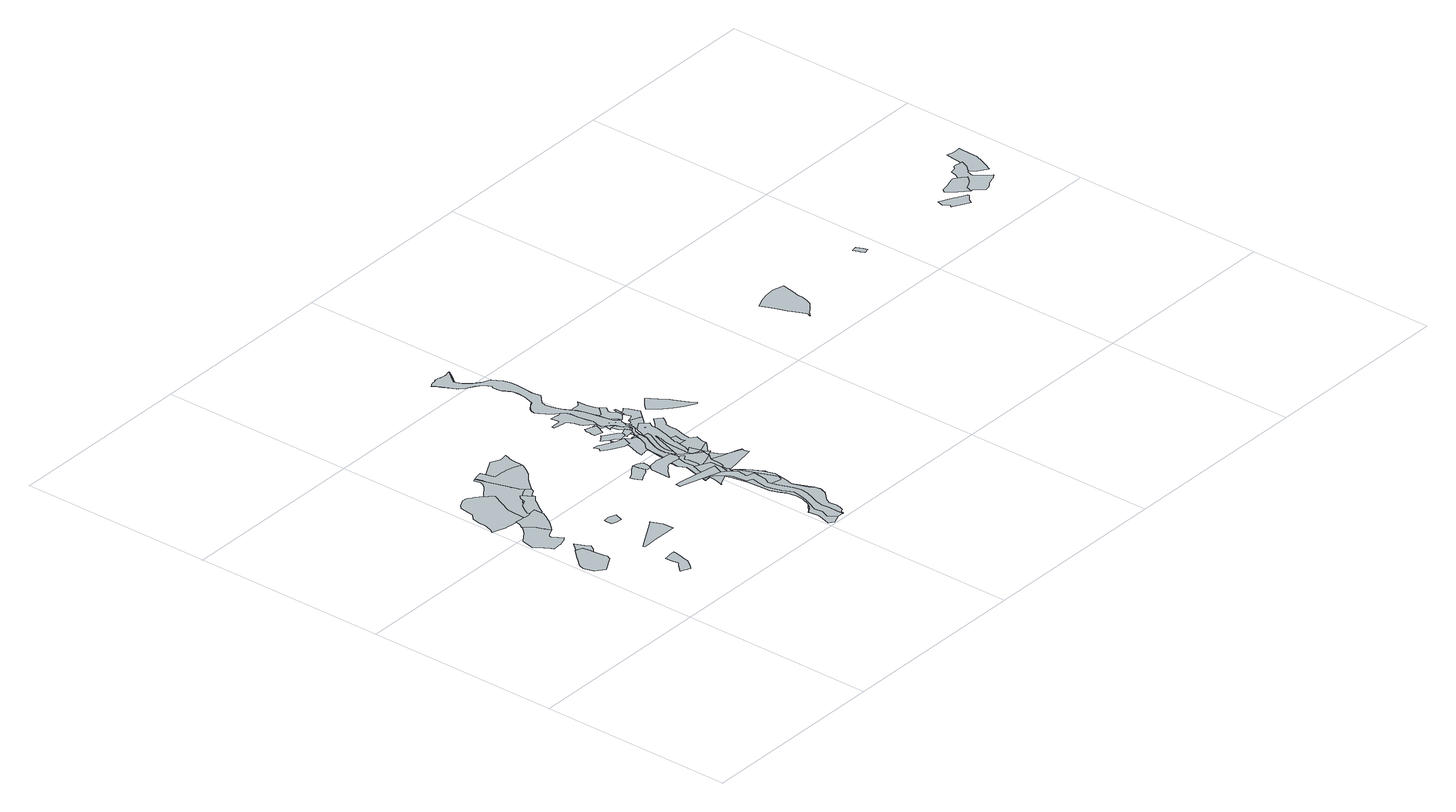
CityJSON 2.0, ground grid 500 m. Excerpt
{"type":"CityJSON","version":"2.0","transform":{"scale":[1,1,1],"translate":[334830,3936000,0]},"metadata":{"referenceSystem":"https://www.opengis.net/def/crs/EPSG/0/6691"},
"CityObjects":{
"object1":{"type":"GenericCityObject","attributes":{"prefecture":"14","disasterType":"1","areaType":"1","zoneNumber":"151-H23-46008","zoneName":"青野原8","status":"0"},"geometry":[{"type":"MultiSurface","lod":"1","boundaries":[[[0,1,2,3,4,5,6,7,8,9,10,11,12,13,14,15,16,17,18,19,20,21,22,23,24,25,26]]]}]},
"object2":{"type":"GenericCityObject","attributes":{"prefecture":"14","disasterType":"1","areaType":"1","zoneNumber":"151-H23-46008","zoneName":"青野原8","status":"0"},"geometry":[{"type":"MultiSurface","lod":"1","boundaries":[[[27,28,29,30,31,32,33,34,35,36,37,38,39,40,41,42,43,44,45,46,47,48,49,50,51,52,53]]]}]},
"object3":{"type":"GenericCityObject","attributes":{"prefecture":"14","disasterType":"1","areaType":"1","zoneNumber":"151-H23-46009","zoneName":"青野原9","status":"0"},"geometry":[{"type":"MultiSurface","lod":"1","boundaries":[[[54,55,56,57,58,59,60,61,62,63,64,65,66,67,68,69,70,71,72,73,74,75,76,77,78,79,80,81,82,83,84,85,86,87,88]]]}]},
"object4":{"type":"GenericCityObject","attributes":{"prefecture":"14","disasterType":"1","areaType":"1","zoneNumber":"151-H23-46010","zoneName":"青野原10","status":"0"},"geometry":[{"type":"MultiSurface","lod":"1","boundaries":[[[89,90,91,92,93,94,95,96,97,98,99,100,101,102,103,104,105,106,107,108,109]]]}]},
"object5":{"type":"GenericCityObject","attributes":{"prefecture":"14","disasterType":"1","areaType":"1","zoneNumber":"151-H23-46009","zoneName":"青野原9","status":"0"},"geometry":[{"type":"MultiSurface","lod":"1","boundaries":[[[82,81,80,79,110,111,77,112,75,113,114,115,116,117,118,119,120,121,122,123,124,125,126]]]}]},
"object6":{"type":"GenericCityObject","attributes":{"prefecture":"14","disasterType":"1","areaType":"1","zoneNumber":"151-H23-46008","zoneName":"青野原8","status":"0"},"geometry":[{"type":"MultiSurface","lod":"1","boundaries":[[[127,128,129,130,131,132,133,134,135,136,137,138,139,140,141,142,143,144,145,146,147,148,149,150,151,152,153,154,155,156,157,158,159,160,161]]]}]},
"object7":{"type":"GenericCityObject","attributes":{"prefecture":"14","disasterType":"1","areaType":"1","zoneNumber":"151-H23-46010","zoneName":"青野原10","status":"0"},"geometry":[{"type":"MultiSurface","lod":"1","boundaries":[[[162,163,164,165,166,167,168,169,170,171,172,173,174,175]]]}]},
"object8":{"type":"GenericCityObject","attributes":{"prefecture":"14","disasterType":"1","areaType":"1","zoneNumber":"151-H23-46009","zoneName":"青野原9","status":"0"},"geometry":[{"type":"MultiSurface","lod":"1","boundaries":[[[176,177,178,179,180,181,182,183,184,185,186,187,188,189,190,191,192,193,194,195,196,197]]]}]},
"object9":{"type":"GenericCityObject","attributes":{"prefecture":"14","disasterType":"1","areaType":"1","zoneNumber":"151-H23-46009","zoneName":"青野原9","status":"0"},"geometry":[{"type":"MultiSurface","lod":"1","boundaries":[[[198,121,199,119,118,200,116,201,202,203,204,205,206,207,208,209,210,211,212,213,214,215,216,217,218,219,220,221,222,223,224,225,226,227,228,229,230,123]]]}]},
"object10":{"type":"GenericCityObject","attributes":{"prefecture":"14","disasterType":"1","areaType":"1","zoneNumber":"151-H23-46010","zoneName":"青野原10","status":"0"},"geometry":[{"type":"MultiSurface","lod":"1","boundaries":[[[231,232,233,234,235,236,237,238,239,240,241,242,243,244]]]}]},
"object11":{"type":"GenericCityObject","attributes":{"prefecture":"14","disasterType":"1","areaType":"1","zoneNumber":"151-H23-46009","zoneName":"青野原9","status":"0"},"geometry":[{"type":"MultiSurface","lod":"1","boundaries":[[[211,245,246,247,248,249,250,251,252,253,254,255,256,257,258,259,180,260,261,262,263,264,265]]]}]},
"object12":{"type":"GenericCityObject","attributes":{"prefecture":"14","disasterType":"1","areaType":"1","zoneNumber":"151-H23-46009","zoneName":"青野原9","status":"0"},"geometry":[{"type":"MultiSurface","lod":"1","boundaries":[[[266,267,268,269,270,271,272,273,274,275,212,211,264,276,262,277,278,279,280,281,282,283,284,285,286,287,288,289,290,291,292,293,294,295,296,297]]]}]},
"object13":{"type":"GenericCityObject","attributes":{"prefecture":"14","disasterType":"1","areaType":"1","zoneNumber":"151-H23-46009","zoneName":"青野原9","status":"0"},"geometry":[{"type":"MultiSurface","lod":"1","boundaries":[[[298,291,290,289,288,286,285,284,283,299,281,300,301,302,303,304,305,306,307,308,271,309,273,310,311]]]}]},
"object14":{"type":"GenericCityObject","attributes":{"prefecture":"14","disasterType":"1","areaType":"1","zoneNumber":"151-H23-46012","zoneName":"青野原12","status":"0"},"geometry":[{"type":"MultiSurface","lod":"1","boundaries":[[[312,313,314,315,316,317,318,319,320,321,322,323,324,325,326,327]]]}]},
"object15":{"type":"GenericCityObject","attributes":{"prefecture":"14","disasterType":"1","areaType":"1","zoneNumber":"151-H23-46012","zoneName":"青野原12","status":"0"},"geometry":[{"type":"MultiSurface","lod":"1","boundaries":[[[328,329,330,331,332,333,334,335,336,318,337,316,315,338,313,339,340]]]}]},
"object16":{"type":"GenericCityObject","attributes":{"prefecture":"14","disasterType":"1","areaType":"1","zoneNumber":"151-H23-46012","zoneName":"青野原12","status":"0"},"geometry":[{"type":"MultiSurface","lod":"1","boundaries":[[[341,342,343,344,345,346,347,348,349]]]}]},
"object17":{"type":"GenericCityObject","attributes":{"prefecture":"14","disasterType":"1","areaType":"1","zoneNumber":"151-H23-46012","zoneName":"青野原12","status":"0"},"geometry":[{"type":"MultiSurface","lod":"1","boundaries":[[[350,351,352,353,354,355,356,357,358,359,360,361,362,363,364,365,366,367,368,369,370,371,340,372,373,374,375,376,377,378,379,380,381,382,383,384]]]}]},
"object18":{"type":"GenericCityObject","attributes":{"prefecture":"14","disasterType":"2","areaType":"2","zoneNumber":"82024-3","zoneName":"古沢-3","status":"0"},"geometry":[{"type":"MultiSurface","lod":"1","boundaries":[[[385,386,387,388,389,390,391,392,393,394,395,396,397,398,399,400,401,402,403,404,405,406,407,408,409,410,411,412,413,414,415,416,417,418,419,420,421,422,423,424,425,426,427,428,429,430,431,432,433,434,435,436,437,438,439,440,441,442,443,444,445]]]}]},
"object19":{"type":"GenericCityObject","attributes":{"prefecture":"14","disasterType":"1","areaType":"1","zoneNumber":"151-H23-46012","zoneName":"青野原12","status":"0"},"geometry":[{"type":"MultiSurface","lod":"1","boundaries":[[[446,447,448,449,450,451,452,453,454,455,456,457,458,459,460,461,462,463,464,465,466,467,468,469,470,471]]]}]},
"object20":{"type":"GenericCityObject","attributes":{"prefecture":"14","disasterType":"1","areaType":"1","zoneNumber":"151-H23-46012","zoneName":"青野原12","status":"0"},"geometry":[{"type":"MultiSurface","lod":"1","boundaries":[[[472,473,474,475,476,477,478,479,480,481,482,483,484,485,486,487,488,489,490,491,492,493,494,495]]]}]},
"object21":{"type":"GenericCityObject","attributes":{"prefecture":"14","disasterType":"1","areaType":"1","zoneNumber":"151-H23-46012","zoneName":"青野原12","status":"0"},"geometry":[{"type":"MultiSurface","lod":"1","boundaries":[[[496,497,498,499,500,501,502,503,504,505,506,507]]]}]},
"object22":{"type":"GenericCityObject","attributes":{"prefecture":"14","disasterType":"1","areaType":"1","zoneNumber":"151-H23-46012","zoneName":"青野原12","status":"0"},"geometry":[{"type":"MultiSurface","lod":"1","boundaries":[[[508,509,510,511,512,513,514,515,516,517,518,519,520,521,522,523,524,525,526]]]}]},
"object23":{"type":"GenericCityObject","attributes":{"prefecture":"14","disasterType":"2","areaType":"1","zoneNumber":"82024-2","zoneName":"古沢-2","status":"0"},"geometry":[{"type":"MultiSurface","lod":"1","boundaries":[[[527,528,529,530,531,532,533,534,535,536,537,538,539,540,541,542,543,544,545,546,547,548,549,550,551,552,553,554,555,556,557,558,559,560,561]]]}]},
"object24":{"type":"GenericCityObject","attributes":{"prefecture":"14","disasterType":"1","areaType":"1","zoneNumber":"151-H23-46013","zoneName":"青野原13","status":"0"},"geometry":[{"type":"MultiSurface","lod":"1","boundaries":[[[562,563,564,565,566,567,568,569,570,571,572]]]}]},
"object25":{"type":"GenericCityObject","attributes":{"prefecture":"14","disasterType":"2","areaType":"2","zoneNumber":"82024-2","zoneName":"古沢-2","status":"0"},"geometry":[{"type":"MultiSurface","lod":"1","boundaries":[[[573,574,575,576,577]]]}]},
"object26":{"type":"GenericCityObject","attributes":{"prefecture":"14","disasterType":"2","areaType":"1","zoneNumber":"82024-1","zoneName":"古沢-1","status":"0"},"geometry":[{"type":"MultiSurface","lod":"1","boundaries":[[[578,579,580,581,582,583,584,585,586,587,588,589,590,591,592,593,594,595,596,597,598,599,600,601]]]}]},
"object27":{"type":"GenericCityObject","attributes":{"prefecture":"14","disasterType":"1","areaType":"1","zoneNumber":"151-H23-46012","zoneName":"青野原12","status":"0"},"geometry":[{"type":"MultiSurface","lod":"1","boundaries":[[[602,603,604,605,606,607,608,511,609,509,508,610,611,612,613,614,615,616,617,618,619,620,621,622]]]}]},
"object28":{"type":"GenericCityObject","attributes":{"prefecture":"14","disasterType":"2","areaType":"1","zoneNumber":"82024-6","zoneName":"古沢-6","status":"0"},"geometry":[{"type":"MultiSurface","lod":"1","boundaries":[[[623,624,625,626,627,628,629,630,631,632,633,634,635,636,637,638,639,640,641,642,643,644,645,646,647,648,649,650,651,652,653,654,655,656,657,658,659,660,661,662,663,664,665,666,667,668]]]}]},
"object29":{"type":"GenericCityObject","attributes":{"prefecture":"14","disasterType":"2","areaType":"1","zoneNumber":"82024-4","zoneName":"古沢-4","status":"0"},"geometry":[{"type":"MultiSurface","lod":"1","boundaries":[[[669,670,671,672,673,674,675,676,677,678,679,680,681,682,683,684,685,686,687,688,689,690,691,692,693,694,695,696,697,698,699,700,701,702,703,704,705,706,707,708,709,710,711,712,713,714,715,716,717,718,719,720,721,722,723,724,725,726,727,728,729,730,731,732,733,734,735,736,737,738,739,740,741,742,743,744,745,746,747,748,749,750,751,752,753,754,755,756,757,758,759,760,761,762,763,498,764,765,766,767,768,769,770,771,772,773,774,775,776,777,778,779,780,781,782,783,784,785,786,787,788,789,790,791,792,793,794,795,796,797,798,799,800,801,802,803,804,805,806,807,808,809,810,811,812,813,814,815,816,817,818,819,820,821,822,823,824,825,826,827,828,829,830,831]]]}]},
"object30":{"type":"GenericCityObject","attributes":{"prefecture":"14","disasterType":"2","areaType":"1","zoneNumber":"82024-3","zoneName":"古沢-3","status":"0"},"geometry":[{"type":"MultiSurface","lod":"1","boundaries":[[[832,833,834,835,836,837,838,839,840,841,842,843,844,845,846,847,848,849,850,851,852,853,854,855,856,857,858,859,860,861,697,862,863,864,865,866,867,868,704,869,870,871,872,873,874,875,876,877,878,879,880,881,882,883,884,885,886,887,888,889,890,891,892,893,894,895,896,897,898,899,900,901,902,903,904,905,906,907,908,909,910,911,912,913,914,915,916,917,918,919,920,921,922,923,924,925,926,927,928,929,930,931,932,933,934,935,936,937,938,939,772,940,941,942,430,943,944,945,946,947,948,949,950,951,952,953,954,955,956,789,957,791,958,792,959,960,961,962,963,964,965,966,967,968,969,970,971,972,973,974,975,976,977,978,979,980,981,982,983,984,985,986,987,988,989,990,991,992,993,994,995,996,824,997,998,999,1000,827,1001,1002,829,1003,1004,1005,1006,1007,1008,1009,831,1010]]]}]},
"object31":{"type":"GenericCityObject","attributes":{"prefecture":"14","disasterType":"1","areaType":"1","zoneNumber":"151-H23-46013","zoneName":"青野原13","status":"0"},"geometry":[{"type":"MultiSurface","lod":"1","boundaries":[[[1011,1012,1013,1014,1015,1016,1017,1018,1019,1020,1021,1022,1023,1024,1025,1026,1027,1028,1029,1030,1031,1032]]]}]},
"object32":{"type":"GenericCityObject","attributes":{"prefecture":"14","disasterType":"1","areaType":"2","zoneNumber":"151-H23-46012","zoneName":"青野原12","status":"0"},"geometry":[{"type":"MultiSurface","lod":"1","boundaries":[[[1033,1034,1035,1036,1037,1038,1039,1040]]]}]},
"object33":{"type":"GenericCityObject","attributes":{"prefecture":"14","disasterType":"1","areaType":"1","zoneNumber":"151-H23-46012","zoneName":"青野原12","status":"0"},"geometry":[{"type":"MultiSurface","lod":"1","boundaries":[[[1041,1042,486,485,484,483,482,1043,1044,1045,1046,1047,1048,1049,1050,1051,1052,1053,1054,1055,1056,1057,1058,1059,1060,1061,1062,1063,1064,1065,1066,1067,1068]]]}]},
"object34":{"type":"GenericCityObject","attributes":{"prefecture":"14","disasterType":"1","areaType":"1","zoneNumber":"151-H23-46012","zoneName":"青野原12","status":"0"},"geometry":[{"type":"MultiSurface","lod":"1","boundaries":[[[1069,1070,1071,1072,1073,1074,498,1075,1076,1077,1078,1079,1080,1081,1082,1083,1084,1085,1086,1087,1088,1089,1090,1091,1092]]]}]},
"object35":{"type":"GenericCityObject","attributes":{"prefecture":"14","disasterType":"1","areaType":"1","zoneNumber":"151-H23-46012","zoneName":"青野原12","status":"0"},"geometry":[{"type":"MultiSurface","lod":"1","boundaries":[[[1093,1094,1095,1096,1097,1098,1099,1100,1101,1102,1103,1104,1105,1106,1107,1108,1109]]]}]},
"object36":{"type":"GenericCityObject","attributes":{"prefecture":"14","disasterType":"1","areaType":"1","zoneNumber":"151-H23-46013","zoneName":"青野原13","status":"0"},"geometry":[{"type":"MultiSurface","lod":"1","boundaries":[[[1110,1111,1112,1113,1114,1115,1116,1117,1118,1119,1120,1121,1122,1123,1124,1125]]]}]},
"object37":{"type":"GenericCityObject","attributes":{"prefecture":"14","disasterType":"2","areaType":"2","zoneNumber":"82024-1","zoneName":"古沢-1","status":"0"},"geometry":[{"type":"MultiSurface","lod":"1","boundaries":[[[1126,1127,1128,1129,1130]]]}]},
"object38":{"type":"GenericCityObject","attributes":{"prefecture":"14","disasterType":"1","areaType":"1","zoneNumber":"151-H23-46012","zoneName":"青野原12","status":"0"},"geometry":[{"type":"MultiSurface","lod":"1","boundaries":[[[1131,1132,1133,1134,1135,1136,1137,1138,1139,1140,633,1141,1142,1143,1089,1088,1087,1086,1085,1084,1083,1082]]]}]},
"object39":{"type":"GenericCityObject","attributes":{"prefecture":"14","disasterType":"1","areaType":"1","zoneNumber":"151-H23-46012","zoneName":"青野原12","status":"0"},"geometry":[{"type":"MultiSurface","lod":"1","boundaries":[[[1144,1145,1146,1147,1148,1149,1150,1151,1152]]]}]},
"object40":{"type":"GenericCityObject","attributes":{"prefecture":"14","disasterType":"1","areaType":"1","zoneNumber":"151-H23-46012","zoneName":"青野原12","status":"0"},"geometry":[{"type":"MultiSurface","lod":"1","boundaries":[[[1153,1154,1155,1156,1157,1158,1159,1160,1161,1162,943,1163,1164,1165,1166,1167,1168,1169,1170,1171,1040,1172,1173,1174,1175,1176,1177,1178,1179,1180,1181]]]}]},
"object41":{"type":"GenericCityObject","attributes":{"prefecture":"14","disasterType":"1","areaType":"1","zoneNumber":"151-H23-46013","zoneName":"青野原13","status":"0"},"geometry":[{"type":"MultiSurface","lod":"1","boundaries":[[[1182,1183,1184,1185,1186,1187,1188,1189,1190,1191,1192,1193,1194,1195,1196,1197,1198,1199,1200,1201,1202,1203,1204,1205,1206,1207,1208,1209]]]}]},
"object42":{"type":"GenericCityObject","attributes":{"prefecture":"14","disasterType":"1","areaType":"1","zoneNumber":"151-H23-46013","zoneName":"青野原13","status":"0"},"geometry":[{"type":"MultiSurface","lod":"1","boundaries":[[[1210,1197,1211,1212,1213,1214,1215,1216,1217,1218,1219,1220]]]}]},
"object43":{"type":"GenericCityObject","attributes":{"prefecture":"14","disasterType":"1","areaType":"1","zoneNumber":"151-H23-46013","zoneName":"青野原13","status":"0"},"geometry":[{"type":"MultiSurface","lod":"1","boundaries":[[[1221,1222,1223,1224,1225,1226,1227,1228,1229,1230,1231,1232,1233,1234,1235]]]}]},
"object44":{"type":"GenericCityObject","attributes":{"prefecture":"14","disasterType":"1","areaType":"2","zoneNumber":"151-H23-46013","zoneName":"青野原13","status":"0"},"geometry":[{"type":"MultiSurface","lod":"1","boundaries":[[[1236,1237,1238,1229,1239,1240,1223]]]}]},
"object45":{"type":"GenericCityObject","attributes":{"prefecture":"14","disasterType":"1","areaType":"1","zoneNumber":"151-H23-46013","zoneName":"青野原13","status":"0"},"geometry":[{"type":"MultiSurface","lod":"1","boundaries":[[[1241,1242,1243,1244,1245,1246,1247,1223,1248,1249,1250,1251]]]}]},
"object46":{"type":"GenericCityObject","attributes":{"prefecture":"14","disasterType":"1","areaType":"2","zoneNumber":"151-H23-46013","zoneName":"青野原13","status":"0"},"geometry":[{"type":"MultiSurface","lod":"1","boundaries":[[[1243,1244,1252,1253,1247,1223,1254,1255]]]}]},
"object47":{"type":"GenericCityObject","attributes":{"prefecture":"14","disasterType":"1","areaType":"1","zoneNumber":"151-H23-46013","zoneName":"青野原13","status":"0"},"geometry":[{"type":"MultiSurface","lod":"1","boundaries":[[[1256,1257,1258,1259,1260,1261,1262,1263,1264,1263,1265,1266,1267,1268,1269,1270,1271]]]}]},
"object48":{"type":"GenericCityObject","attributes":{"prefecture":"14","disasterType":"1","areaType":"2","zoneNumber":"151-H23-46012","zoneName":"青野原12","status":"0"},"geometry":[{"type":"MultiSurface","lod":"1","boundaries":[[[1272,1273,1274,1275,1276,1277,1278,1279,1280,1281,1282,1283]]]}]},
"object49":{"type":"GenericCityObject","attributes":{"prefecture":"14","disasterType":"1","areaType":"2","zoneNumber":"151-H23-46012","zoneName":"青野原12","status":"0"},"geometry":[{"type":"MultiSurface","lod":"1","boundaries":[[[1284,1285,1286,1287,1288,1289,1290,1291,1292,1293,1294]]]}]},
"object50":{"type":"GenericCityObject","attributes":{"prefecture":"14","disasterType":"1","areaType":"1","zoneNumber":"151-H23-46013","zoneName":"青野原13","status":"0"},"geometry":[{"type":"MultiSurface","lod":"1","boundaries":[[[1295,1296,1297,1298,1299,1300,1301,1302,1303,1304,1305,1306,1307,1308,1309,1310]]]}]},
"object51":{"type":"GenericCityObject","attributes":{"prefecture":"14","disasterType":"1","areaType":"1","zoneNumber":"151-H23-46012","zoneName":"青野原12","status":"0"},"geometry":[{"type":"MultiSurface","lod":"1","boundaries":[[[1311,1312,1313,1314,1315,1316,1317,1318,1319,1320,1321,1322,1323,1324,1325,1326,1327,1150,1328,1149,1148,1147,1329,1330,1331,1332,1333,1334,1335,1336,1337,1338,1339,1340,1341,1342,1343,1344]]]}]},
"object52":{"type":"GenericCityObject","attributes":{"prefecture":"14","disasterType":"1","areaType":"1","zoneNumber":"151-H23-46013","zoneName":"青野原13","status":"0"},"geometry":[{"type":"MultiSurface","lod":"1","boundaries":[[[1345,1346,1347,1348,1349,1350,1351,1352,1353,1354,1355,1356,1357,1358,1359]]]}]},
"object53":{"type":"GenericCityObject","attributes":{"prefecture":"14","disasterType":"1","areaType":"1","zoneNumber":"151-H23-46013","zoneName":"青野原13","status":"0"},"geometry":[{"type":"MultiSurface","lod":"1","boundaries":[[[1360,1361,1362,1363,1364,1365,1366,1367,1368,1369,1370,1371,1372,1373,1374,1375,1376,1377,1378,1379,1380,1381,1382,1383,1384,1385,1386,1387]]]}]},
"object54":{"type":"GenericCityObject","attributes":{"prefecture":"14","disasterType":"1","areaType":"1","zoneNumber":"151-H23-46013","zoneName":"青野原13","status":"0"},"geometry":[{"type":"MultiSurface","lod":"1","boundaries":[[[1388,1389,1390,1391,1392,1393,1394,1395,1396,1397,1398,1399,1400,964,1401,1402,1403,1404,1405]]]}]},
"object55":{"type":"GenericCityObject","attributes":{"prefecture":"14","disasterType":"1","areaType":"1","zoneNumber":"151-H23-46013","zoneName":"青野原13","status":"0"},"geometry":[{"type":"MultiSurface","lod":"1","boundaries":[[[1406,1407,1408,1409,1410,1411,1412,1413,1414,1415,1416,1417]]]}]},
"object56":{"type":"GenericCityObject","attributes":{"prefecture":"14","disasterType":"1","areaType":"1","zoneNumber":"151-H23-46013","zoneName":"青野原13","status":"0"},"geometry":[{"type":"MultiSurface","lod":"1","boundaries":[[[1418,1419,1420,1421,1406,1422,1423,1424,1425,1426,1427,1351,1428,1349,1348,1429,1346,1430,1431]]]}]},
"object57":{"type":"GenericCityObject","attributes":{"prefecture":"14","disasterType":"1","areaType":"1","zoneNumber":"151-H23-46012","zoneName":"青野原12","status":"0"},"geometry":[{"type":"MultiSurface","lod":"1","boundaries":[[[1432,1433,1434,1435,1436,1437,1438,1439,1440,1441,1442,1443,1444,1445,1446,1447,1448,1449,1450,1451,1452,1453]]]}]},
"object58":{"type":"GenericCityObject","attributes":{"prefecture":"14","disasterType":"1","areaType":"1","zoneNumber":"151-H23-46019","zoneName":"青野原19","status":"0"},"geometry":[{"type":"MultiSurface","lod":"1","boundaries":[[[1454,1455,1456,1457,1458,1459,1460,1461,1462,1463,1464,1465,1466,1467,1468,1469,1470,1471,1472,1473,1474,1475,1476,1477,1478,1479,1480,1481,1482,1483,1484,1485]]]}]},
"object59":{"type":"GenericCityObject","attributes":{"prefecture":"14","disasterType":"1","areaType":"1","zoneNumber":"151-H23-46020","zoneName":"青野原20","status":"0"},"geometry":[{"type":"MultiSurface","lod":"1","boundaries":[[[1486,1487,1488,1489,1490,1491,1492,1493,1494,1495,1496]]]}]},
"object60":{"type":"GenericCityObject","attributes":{"prefecture":"14","disasterType":"1","areaType":"1","zoneNumber":"151-H23-46021","zoneName":"青野原21","status":"0"},"geometry":[{"type":"MultiSurface","lod":"1","boundaries":[[[1497,1498,1499,1500,1501,1502,1503,1504,1505,1506,1507,1508,1509,1510,1511,1512,1513]]]}]},
"object61":{"type":"GenericCityObject","attributes":{"prefecture":"14","disasterType":"1","areaType":"1","zoneNumber":"151-H23-46021","zoneName":"青野原21","status":"0"},"geometry":[{"type":"MultiSurface","lod":"1","boundaries":[[[1514,1515,1516,1517,1518,1519,1520,1521,1522,1523,1524,1525,1526,1527,1528,1529,1530,1531,1532,1533,1534,1535,1536]]]}]},
"object62":{"type":"GenericCityObject","attributes":{"prefecture":"14","disasterType":"1","areaType":"1","zoneNumber":"151-H23-46021","zoneName":"青野原21","status":"0"},"geometry":[{"type":"MultiSurface","lod":"1","boundaries":[[[1537,1538,1539,1540,1541,1542,1543,1544,1545,1546,1547,1548,1549,1550,1551,1552,1553,1554,1555,1556,1557,1558,1559,1560,1561,1562,1563,1564,1565,1566,1567,1568,1569,1570,1571]]]}]},
"object63":{"type":"GenericCityObject","attributes":{"prefecture":"14","disasterType":"1","areaType":"1","zoneNumber":"151-H23-46021","zoneName":"青野原21","status":"0"},"geometry":[{"type":"MultiSurface","lod":"1","boundaries":[[[1572,1573,1574,1575,1576,1577,1578,1579,1580,1581,1582,1583,1584,1585,1586,1587,1588,1589,1590,1591,1592,1593,1594,1595,1596,1597,1598,1599,1600]]]}]}
},
"vertices":[
[83,301,0],[84,303,0],[84,304,0],[85,306,0],[85,307,0],[85,308,0],[85,309,0],[85,312,0],[83,323,0],[81,343,0],[80,352,0],[78,371,0],[76,372,0],[59,379,0],[36,354,0],[30,347,0],[19,335,0],[16,331,0],[15,328,0],[15,327,0],[13,324,0],[13,321,0],[12,319,0],[12,317,0],[19,291,0],[41,275,0],[82,298,0],
[61,378,0],[60,377,0],[58,374,0],[57,372,0],[57,370,0],[56,367,0],[55,365,0],[54,362,0],[54,358,0],[54,357,0],[53,352,0],[53,347,0],[60,346,0],[72,339,0],[78,343,0],[80,344,0],[88,350,0],[90,352,0],[91,354,0],[94,358,0],[95,360,0],[96,363,0],[95,364,0],[94,365,0],[92,370,0],[78,398,0],[63,381,0],
[9,461,0],[12,456,0],[15,452,0],[24,440,0],[33,426,0],[35,420,0],[51,421,0],[55,421,0],[59,421,0],[63,422,0],[67,423,0],[71,424,0],[76,426,0],[77,427,0],[85,431,0],[78,444,0],[70,458,0],[71,463,0],[73,465,0],[74,466,0],[80,469,0],[93,474,0],[93,475,0],[90,483,0],[88,486,0],[82,502,0],[79,508,0],[74,514,0],[73,516,0],[60,533,0],[55,526,0],[44,514,0],[17,495,0],[16,494,0],[9,462,0],
[184,157,0],[186,169,0],[190,184,0],[192,194,0],[193,204,0],[186,203,0],[182,203,0],[171,201,0],[169,201,0],[161,200,0],[162,183,0],[164,170,0],[164,166,0],[157,159,0],[140,141,0],[142,140,0],[149,137,0],[155,134,0],[158,133,0],[164,130,0],[174,142,0],
[85,496,0],[88,487,0],[92,477,0],[114,497,0],[129,521,0],[136,534,0],[134,558,0],[127,557,0],[124,557,0],[109,554,0],[98,554,0],[96,555,0],[82,556,0],[70,558,0],[67,545,0],[65,542,0],[60,534,0],
[95,555,0],[97,604,0],[124,663,0],[115,673,0],[110,678,0],[100,688,0],[92,695,0],[83,701,0],[80,704,0],[75,706,0],[72,707,0],[67,707,0],[63,707,0],[59,705,0],[55,703,0],[53,702,0],[46,699,0],[37,690,0],[34,667,0],[31,652,0],[19,640,0],[14,622,0],[14,600,0],[7,580,0],[2,572,0],[5,571,0],[11,568,0],[12,568,0],[19,565,0],[27,562,0],[35,560,0],[43,559,0],[51,558,0],[75,556,0],[77,556,0],
[171,267,0],[182,267,0],[186,268,0],[208,269,0],[222,269,0],[262,269,0],[272,269,0],[271,297,0],[260,325,0],[259,326,0],[252,321,0],[183,281,0],[179,279,0],[169,272,0],
[151,559,0],[160,571,0],[167,582,0],[172,586,0],[181,593,0],[177,598,0],[175,601,0],[170,608,0],[162,619,0],[161,620,0],[153,612,0],[149,597,0],[134,591,0],[124,578,0],[116,563,0],[117,552,0],[125,547,0],[126,547,0],[131,544,0],[134,542,0],[139,539,0],[144,548,0],
[85,556,0],[99,554,0],[128,557,0],[129,576,0],[128,578,0],[131,581,0],[135,584,0],[143,600,0],[156,611,0],[167,620,0],[173,623,0],[176,625,0],[190,629,0],[183,636,0],[165,695,0],[164,700,0],[151,743,0],[146,741,0],[149,726,0],[149,723,0],[147,718,0],[146,715,0],[144,713,0],[138,706,0],[130,699,0],[118,691,0],[106,681,0],[99,674,0],[91,664,0],[84,639,0],[83,633,0],[69,609,0],[72,576,0],
[231,394,0],[232,396,0],[235,403,0],[215,411,0],[199,408,0],[199,400,0],[199,398,0],[199,396,0],[200,389,0],[200,387,0],[200,386,0],[212,383,0],[226,382,0],[230,391,0],
[183,638,0],[176,659,0],[161,641,0],[156,635,0],[148,638,0],[157,626,0],[146,618,0],[137,609,0],[140,606,0],[144,601,0],[146,598,0],[147,596,0],[152,590,0],[162,598,0],[172,604,0],[180,602,0],[196,612,0],[199,620,0],[193,626,0],[192,627,0],[184,635,0],
[154,742,0],[156,737,0],[158,733,0],[159,730,0],[159,727,0],[159,724,0],[159,720,0],[158,718,0],[159,715,0],[163,702,0],[194,625,0],[212,635,0],[227,651,0],[243,664,0],[256,680,0],[266,698,0],[262,700,0],[257,703,0],[245,708,0],[241,709,0],[235,711,0],[228,712,0],[225,713,0],[220,713,0],[213,714,0],[199,714,0],[193,714,0],[189,714,0],[188,715,0],[179,751,0],[162,747,0],[153,744,0],
[194,714,0],[261,701,0],[266,732,0],[270,742,0],[274,754,0],[264,752,0],[263,752,0],[262,752,0],[252,751,0],[251,751,0],[229,762,0],[159,721,0],[158,716,0],[157,715,0],
[416,466,0],[424,474,0],[424,477,0],[422,484,0],[421,490,0],[420,494,0],[418,505,0],[403,496,0],[389,484,0],[375,477,0],[379,468,0],[379,466,0],[382,461,0],[383,457,0],[386,452,0],[399,459,0],
[440,475,0],[441,476,0],[442,478,0],[442,479,0],[443,480,0],[443,484,0],[443,489,0],[444,494,0],[432,502,0],[421,492,0],[423,478,0],[429,470,0],[438,471,0],
[494,370,0],[486,371,0],[430,379,0],[420,381,0],[418,368,0],[428,365,0],[476,351,0],[524,337,0],[535,363,0],
[506,444,0],[509,446,0],[511,448,0],[512,449,0],[513,450,0],[514,451,0],[514,453,0],[515,457,0],[514,463,0],[512,467,0],[508,472,0],[496,474,0],[491,475,0],[478,477,0],[471,478,0],[462,477,0],[453,476,0],[448,475,0],[447,475,0],[445,475,0],[442,473,0],[439,471,0],[433,461,0],[433,412,0],[434,412,0],[440,419,0],[452,431,0],[456,434,0],[459,436,0],[467,443,0],[470,445,0],[473,446,0],[476,447,0],[486,446,0],[488,446,0],
[507,333,0],[520,317,0],[527,303,0],[531,267,0],[546,261,0],[543,248,0],[539,221,0],[542,201,0],[549,182,0],[557,163,0],[561,155,0],[558,135,0],[553,116,0],[545,97,0],[535,74,0],[538,54,0],[530,34,0],[546,14,0],[553,14,0],[560,13,0],[559,33,0],[559,53,0],[557,73,0],[561,92,0],[569,111,0],[576,129,0],[578,150,0],[575,170,0],[568,189,0],[561,207,0],[555,227,0],[563,241,0],[568,276,0],[547,280,0],[551,310,0],[530,330,0],[515,344,0],[491,361,0],[499,384,0],[505,403,0],[503,425,0],[508,445,0],[516,465,0],[508,485,0],[509,505,0],[514,521,0],[521,540,0],[531,557,0],[533,578,0],[524,581,0],[518,562,0],[510,544,0],[495,529,0],[493,505,0],[492,485,0],[489,465,0],[483,445,0],[482,425,0],[491,407,0],[486,388,0],[477,357,0],
[534,327,0],[538,339,0],[541,351,0],[541,366,0],[542,372,0],[541,376,0],[541,379,0],[536,383,0],[496,402,0],[493,359,0],[492,352,0],[490,327,0],[488,319,0],[488,316,0],[487,312,0],[486,311,0],[482,302,0],[483,302,0],[483,301,0],[485,304,0],[486,305,0],[488,306,0],[491,307,0],[492,308,0],[526,323,0],[533,327,0],
[486,373,0],[490,371,0],[493,370,0],[499,367,0],[502,366,0],[513,381,0],[519,399,0],[516,425,0],[513,432,0],[513,433,0],[526,442,0],[522,446,0],[519,449,0],[512,454,0],[511,456,0],[500,464,0],[495,456,0],[490,423,0],[489,416,0],[491,413,0],[492,411,0],[492,409,0],[491,404,0],[482,375,0],
[541,319,0],[543,322,0],[544,326,0],[547,331,0],[538,335,0],[535,328,0],[534,326,0],[533,323,0],[532,321,0],[529,312,0],[537,308,0],[541,318,0],
[491,579,0],[492,581,0],[493,583,0],[497,594,0],[480,599,0],[464,605,0],[449,612,0],[435,620,0],[422,621,0],[426,614,0],[427,613,0],[429,610,0],[428,609,0],[423,602,0],[436,592,0],[451,582,0],[471,573,0],[488,570,0],[491,578,0],
[539,275,0],[540,272,0],[542,269,0],[544,268,0],[545,269,0],[547,269,0],[558,275,0],[559,275,0],[562,275,0],[565,274,0],[568,268,0],[568,263,0],[564,252,0],[562,249,0],[555,240,0],[549,229,0],[547,219,0],[562,217,0],[581,213,0],[582,213,0],[584,213,0],[591,220,0],[590,222,0],[590,224,0],[583,242,0],[554,316,0],[548,319,0],[542,319,0],[546,316,0],[549,312,0],[550,307,0],[548,300,0],[546,292,0],[542,288,0],[539,280,0],
[466,603,0],[465,600,0],[463,598,0],[460,591,0],[476,586,0],[474,594,0],[473,596,0],[472,600,0],[470,609,0],[470,610,0],[467,605,0],
[585,213,0],[587,216,0],[589,219,0],[584,223,0],[579,218,0],
[485,424,0],[491,417,0],[493,413,0],[492,406,0],[490,398,0],[488,388,0],[484,379,0],[494,381,0],[516,387,0],[540,393,0],[556,399,0],[562,401,0],[565,419,0],[561,422,0],[547,433,0],[532,447,0],[515,464,0],[494,482,0],[492,468,0],[490,461,0],[488,454,0],[486,448,0],[483,436,0],[483,428,0],
[510,522,0],[513,525,0],[511,529,0],[519,543,0],[518,557,0],[520,577,0],[507,580,0],[493,584,0],[489,579,0],[481,579,0],[482,577,0],[481,564,0],[477,553,0],[469,533,0],[468,519,0],[476,521,0],[478,521,0],[482,522,0],[485,523,0],[491,523,0],[498,522,0],
[490,339,0],[513,343,0],[535,348,0],[549,350,0],[551,361,0],[552,389,0],[565,405,0],[566,406,0],[568,407,0],[570,407,0],[573,408,0],[576,409,0],[577,409,0],[577,410,0],[577,411,0],[575,412,0],[573,413,0],[571,415,0],[569,417,0],[567,421,0],[564,424,0],[562,426,0],[560,428,0],[552,431,0],[544,435,0],[539,448,0],[540,459,0],[541,474,0],[542,496,0],[542,507,0],[543,511,0],[545,519,0],[546,523,0],[547,526,0],[548,530,0],[548,533,0],[550,541,0],[550,545,0],[550,546,0],[520,459,0],[520,457,0],[512,435,0],[505,413,0],[497,391,0],[490,369,0],[482,347,0],
[409,1050,0],[423,1017,0],[438,1003,0],[456,993,0],[473,980,0],[481,962,0],[479,957,0],[480,937,0],[492,915,0],[495,898,0],[493,878,0],[488,861,0],[484,849,0],[471,842,0],[463,836,0],[457,830,0],[453,818,0],[458,809,0],[467,796,0],[481,780,0],[497,766,0],[502,752,0],[503,732,0],[506,711,0],[510,692,0],[505,678,0],[505,666,0],[528,647,0],[531,633,0],[534,629,0],[540,623,0],[543,619,0],[544,613,0],[544,608,0],[542,606,0],[534,601,0],[531,596,0],[523,581,0],[519,582,0],[504,580,0],[501,576,0],[501,566,0],[498,554,0],[495,537,0],[493,520,0],[481,430,0],[491,412,0],[488,392,0],[477,354,0],[475,341,0],[476,340,0],[483,341,0],[492,340,0],[502,335,0],[516,320,0],[521,304,0],[524,281,0],[528,259,0],[532,202,0],[538,183,0],[547,165,0],[551,140,0],[550,121,0],[543,102,0],[533,87,0],[518,77,0],[515,77,0],[516,73,0],[519,50,0],[514,34,0],[508,14,0],[520,5,0],[572,26,0],[576,36,0],[577,47,0],[575,67,0],[583,81,0],[594,91,0],[602,101,0],[607,113,0],[608,117,0],[608,122,0],[607,126,0],[606,129,0],[601,138,0],[585,179,0],[585,183,0],[585,186,0],[589,201,0],[595,239,0],[585,267,0],[575,286,0],[557,310,0],[552,315,0],[547,319,0],[543,342,0],[544,363,0],[540,386,0],[536,401,0],[531,412,0],[528,425,0],[524,439,0],[520,454,0],[520,455,0],[515,469,0],[508,490,0],[510,510,0],[517,524,0],[524,543,0],[524,547,0],[524,550,0],[532,580,0],[538,595,0],[544,600,0],[547,605,0],[549,609,0],[549,614,0],[547,621,0],[543,627,0],[546,630,0],[547,634,0],[548,638,0],[548,642,0],[552,647,0],[551,653,0],[544,658,0],[540,668,0],[538,677,0],[532,717,0],[527,735,0],[519,754,0],[508,777,0],[500,795,0],[496,814,0],[496,822,0],[500,834,0],[521,854,0],[517,877,0],[519,897,0],[520,921,0],[520,938,0],[515,958,0],[501,982,0],[480,991,0],[466,1003,0],[452,1017,0],[443,1036,0],[442,1042,0],[468,1076,0],[461,1075,0],[456,1073,0],[449,1073,0],[444,1074,0],[438,1075,0],[432,1077,0],[427,1078,0],[423,1078,0],[419,1076,0],[415,1074,0],[411,1075,0],[408,1074,0],[403,1073,0],[398,1069,0],
[400,1062,0],[408,1046,0],[426,1014,0],[443,1001,0],[460,990,0],[477,977,0],[483,957,0],[479,952,0],[482,933,0],[493,911,0],[495,893,0],[493,873,0],[488,856,0],[484,851,0],[461,835,0],[457,831,0],[455,825,0],[456,819,0],[459,808,0],[470,793,0],[485,778,0],[499,762,0],[502,747,0],[503,727,0],[506,707,0],[512,688,0],[505,680,0],[504,665,0],[526,647,0],[528,640,0],[535,626,0],[540,621,0],[542,617,0],[543,613,0],[543,609,0],[540,605,0],[536,603,0],[523,582,0],[512,582,0],[503,580,0],[501,577,0],[501,574,0],[497,549,0],[494,529,0],[492,506,0],[491,485,0],[483,465,0],[481,445,0],[481,425,0],[490,407,0],[485,388,0],[474,345,0],[473,340,0],[475,339,0],[482,341,0],[490,340,0],[495,338,0],[505,331,0],[518,315,0],[522,294,0],[529,266,0],[534,251,0],[532,218,0],[533,197,0],[540,178,0],[549,161,0],[553,151,0],[554,136,0],[548,117,0],[541,98,0],[515,75,0],[521,55,0],[522,50,0],[522,44,0],[545,14,0],[561,13,0],[577,67,0],[578,72,0],[582,80,0],[590,88,0],[595,92,0],[598,95,0],[600,97,0],[604,102,0],[606,108,0],[608,113,0],[609,119,0],[608,126,0],[606,134,0],[581,193,0],[589,261,0],[582,276,0],[571,292,0],[566,300,0],[556,314,0],[550,319,0],[544,325,0],[543,328,0],[543,330,0],[543,336,0],[544,349,0],[543,366,0],[543,378,0],[536,398,0],[535,404,0],[532,412,0],[526,432,0],[523,444,0],[517,465,0],[509,485,0],[510,505,0],[522,539,0],[532,557,0],[533,580,0],[537,595,0],[539,598,0],[544,601,0],[547,603,0],[548,607,0],[549,610,0],[549,615,0],[548,619,0],[545,624,0],[543,626,0],[545,630,0],[548,637,0],[550,644,0],[552,652,0],[546,658,0],[543,662,0],[539,678,0],[534,705,0],[533,712,0],[522,750,0],[510,773,0],[489,807,0],[487,816,0],[486,823,0],[489,828,0],[493,831,0],[514,847,0],[518,851,0],[519,856,0],[517,873,0],[518,893,0],[520,916,0],[520,933,0],[517,953,0],[503,978,0],[484,989,0],[469,1000,0],[455,1014,0],[444,1030,0],[440,1037,0],[456,1057,0],[470,1076,0],[469,1077,0],[468,1077,0],[466,1076,0],[458,1074,0],[454,1073,0],[451,1073,0],[447,1073,0],[440,1075,0],[433,1077,0],[424,1078,0],[422,1078,0],[419,1077,0],[417,1075,0],[412,1074,0],[410,1074,0],[407,1073,0],[405,1073,0],[404,1072,0],[403,1072,0],[402,1070,0],[401,1069,0],[400,1069,0],[396,1069,0],
[499,599,0],[501,600,0],[504,600,0],[511,602,0],[511,609,0],[504,619,0],[492,628,0],[481,635,0],[472,641,0],[468,635,0],[466,635,0],[465,634,0],[464,634,0],[463,633,0],[455,629,0],[459,623,0],[470,615,0],[479,609,0],[485,606,0],[489,601,0],[489,597,0],[496,599,0],
[557,428,0],[543,434,0],[538,448,0],[529,447,0],[522,447,0],[531,425,0],[552,421,0],[555,425,0],
[498,456,0],[506,459,0],[527,467,0],[520,484,0],[520,495,0],[523,510,0],[528,522,0],[535,537,0],[546,557,0],[547,566,0],[538,567,0],[537,567,0],[527,568,0],[527,569,0],[521,569,0],[515,552,0],[509,540,0],[506,534,0],[497,537,0],[496,534,0],[495,530,0],[494,526,0],[493,523,0],[493,521,0],[493,498,0],[492,486,0],[491,478,0],[490,472,0],
[498,336,0],[501,334,0],[506,331,0],[509,327,0],[512,323,0],[514,320,0],[547,327,0],[621,340,0],[628,341,0],[631,342,0],[630,348,0],[628,356,0],[629,359,0],[629,360,0],[628,360,0],[619,363,0],[598,371,0],[581,378,0],[548,390,0],[545,391,0],[501,407,0],[499,370,0],[497,359,0],[497,346,0],
[520,537,0],[521,543,0],[523,547,0],[528,554,0],[534,565,0],[524,568,0],[523,568,0],[519,570,0],[516,571,0],[510,573,0],[505,561,0],[502,554,0],[498,543,0],[506,541,0],[508,540,0],[512,539,0],[513,539,0],
[486,681,0],[480,683,0],[477,684,0],[471,687,0],[467,679,0],[469,676,0],[467,676,0],[467,668,0],[467,666,0],[466,663,0],[466,660,0],[466,653,0],[487,648,0],[496,668,0],[500,675,0],[488,680,0],
[563,407,0],[563,409,0],[564,415,0],[559,413,0],[557,405,0],
[628,361,0],[620,364,0],[599,372,0],[593,375,0],[589,378,0],[586,380,0],[583,384,0],[580,389,0],[579,392,0],[576,400,0],[566,437,0],[560,457,0],[511,428,0],
[572,414,0],[594,434,0],[601,441,0],[600,442,0],[591,438,0],[568,429,0],[531,414,0],[540,385,0],[541,386,0],
[564,516,0],[569,530,0],[573,547,0],[578,566,0],[577,580,0],[585,591,0],[567,608,0],[545,595,0],[538,575,0],[527,559,0],[520,528,0],[515,507,0],[513,496,0],[509,484,0],[507,475,0],[507,461,0],[506,446,0],[517,413,0],[549,417,0],[558,430,0],[561,435,0],[563,438,0],[552,442,0],[549,448,0],[551,455,0],[554,466,0],[557,478,0],[560,494,0],[559,499,0],
[480,771,0],[458,773,0],[460,756,0],[460,751,0],[455,750,0],[443,750,0],[439,750,0],[433,750,0],[433,744,0],[461,738,0],[465,739,0],[469,737,0],[476,720,0],[478,707,0],[482,699,0],[504,681,0],[512,672,0],[518,677,0],[520,678,0],[523,680,0],[526,682,0],[529,685,0],[532,704,0],[527,724,0],[522,742,0],[518,757,0],[510,774,0],[479,769,0],
[508,681,0],[501,681,0],[498,680,0],[491,680,0],[488,663,0],[495,661,0],[497,661,0],[504,659,0],[507,658,0],[514,657,0],[514,682,0],
[519,596,0],[520,596,0],[523,597,0],[530,598,0],[535,600,0],[534,607,0],[529,618,0],[523,615,0],[517,613,0],[515,612,0],[511,610,0],[505,608,0],[506,599,0],[509,594,0],[512,595,0],
[525,597,0],[523,604,0],[518,613,0],[520,603,0],[522,597,0],
[530,588,0],[530,590,0],[529,597,0],[530,600,0],[531,613,0],[524,612,0],[523,599,0],[523,589,0],[523,587,0],[522,579,0],[530,580,0],
[530,602,0],[523,602,0],[523,594,0],[529,595,0],
[510,663,0],[509,656,0],[509,653,0],[509,651,0],[508,647,0],[508,645,0],[506,646,0],[508,643,0],[507,641,0],[511,645,0],[512,645,0],[516,645,0],[518,645,0],[522,645,0],[528,645,0],[526,661,0],
[573,490,0],[579,511,0],[569,514,0],[568,514,0],[563,516,0],[558,493,0],[552,493,0],[552,484,0],[556,484,0],[559,484,0],[576,482,0],[574,488,0],
[563,569,0],[564,586,0],[562,587,0],[557,589,0],[552,572,0],[544,555,0],[540,535,0],[541,535,0],[547,534,0],[554,533,0],[558,551,0],
[541,612,0],[545,614,0],[546,614,0],[554,618,0],[548,631,0],[541,638,0],[538,651,0],[529,650,0],[527,650,0],[524,649,0],[523,649,0],[514,648,0],[518,628,0],[529,615,0],[532,608,0],[539,611,0],
[613,587,0],[611,589,0],[603,595,0],[594,585,0],[587,578,0],[578,570,0],[576,556,0],[564,544,0],[561,531,0],[557,518,0],[546,521,0],[543,496,0],[528,497,0],[525,487,0],[527,468,0],[526,455,0],[527,439,0],[558,425,0],[599,444,0],[599,452,0],[600,457,0],[605,471,0],[592,480,0],[591,485,0],[591,487,0],[592,494,0],[595,508,0],[598,519,0],[602,530,0],[600,544,0],[602,559,0],[604,560,0],[613,569,0],[620,581,0],
[581,606,0],[593,620,0],[585,623,0],[584,624,0],[577,627,0],[573,629,0],[563,634,0],[559,624,0],[545,623,0],[538,619,0],[547,602,0],[550,596,0],[552,591,0],[554,587,0],[566,592,0],
[506,747,0],[511,732,0],[510,703,0],[543,698,0],[549,705,0],[552,708,0],[555,713,0],[556,713,0],[562,720,0],[560,723,0],[555,738,0],[553,748,0],[552,772,0],[547,767,0],[545,765,0],[543,763,0],[542,762,0],[541,762,0],[539,762,0],[535,762,0],[531,762,0],[526,762,0],[522,762,0],[518,761,0],[514,760,0],[511,759,0],[508,758,0],[503,757,0],
[565,655,0],[567,656,0],[567,657,0],[574,663,0],[573,674,0],[564,690,0],[564,694,0],[573,707,0],[569,711,0],[566,714,0],[563,717,0],[561,718,0],[555,723,0],[525,681,0],[538,672,0],[550,662,0],[557,648,0],[564,654,0],
[579,669,0],[580,677,0],[580,680,0],[581,687,0],[577,688,0],[575,682,0],[575,678,0],[573,670,0],[572,667,0],[570,660,0],[578,659,0],[579,666,0],
[600,665,0],[594,675,0],[587,669,0],[586,669,0],[578,669,0],[569,669,0],[575,660,0],[579,648,0],[581,642,0],[576,637,0],[574,629,0],[587,623,0],[594,620,0],[610,639,0],
[718,564,0],[714,569,0],[713,572,0],[693,613,0],[690,620,0],[686,625,0],[685,626,0],[665,656,0],[658,666,0],[637,648,0],[624,635,0],[632,626,0],[641,615,0],[649,606,0],[656,599,0],[658,598,0],[667,591,0],[675,585,0],[687,577,0],[707,566,0],[715,560,0],[718,563,0],
[1180,614,0],[1186,619,0],[1189,620,0],[1190,621,0],[1191,623,0],[1200,630,0],[1203,633,0],[1206,638,0],[1208,643,0],[1210,647,0],[1211,654,0],[1213,661,0],[1215,678,0],[1217,688,0],[1224,725,0],[1197,733,0],[1168,730,0],[1144,723,0],[1123,714,0],[1137,680,0],[1142,668,0],[1148,652,0],[1153,642,0],[1159,627,0],[1166,612,0],[1167,608,0],[1167,607,0],[1167,606,0],[1164,602,0],[1163,601,0],[1163,599,0],[1173,609,0],
[1461,682,0],[1460,687,0],[1456,695,0],[1455,697,0],[1453,704,0],[1439,700,0],[1442,695,0],[1443,691,0],[1446,683,0],[1450,674,0],[1464,678,0],
[1784,645,0],[1785,650,0],[1757,664,0],[1755,665,0],[1740,672,0],[1729,678,0],[1724,681,0],[1720,682,0],[1715,667,0],[1727,654,0],[1722,646,0],[1725,644,0],[1731,641,0],[1740,637,0],[1741,636,0],[1765,624,0],[1769,633,0],
[1818,675,0],[1830,683,0],[1843,697,0],[1833,707,0],[1827,711,0],[1825,712,0],[1824,713,0],[1819,717,0],[1816,718,0],[1815,718,0],[1809,717,0],[1799,714,0],[1787,710,0],[1766,705,0],[1761,698,0],[1765,693,0],[1767,690,0],[1776,679,0],[1780,675,0],[1791,665,0],[1800,656,0],[1802,654,0],[1807,671,0],
[1840,634,0],[1847,639,0],[1853,643,0],[1857,645,0],[1863,648,0],[1868,649,0],[1876,651,0],[1886,658,0],[1854,694,0],[1860,711,0],[1865,714,0],[1864,715,0],[1877,728,0],[1884,747,0],[1883,748,0],[1874,749,0],[1869,749,0],[1866,749,0],[1859,750,0],[1859,749,0],[1852,742,0],[1837,738,0],[1833,724,0],[1828,714,0],[1830,705,0],[1824,697,0],[1813,695,0],[1778,691,0],[1780,687,0],[1784,683,0],[1792,670,0],[1806,655,0],[1807,654,0],[1824,637,0],[1829,633,0],
[1901,682,0],[1908,699,0],[1916,717,0],[1923,737,0],[1924,757,0],[1925,788,0],[1918,788,0],[1916,788,0],[1904,788,0],[1901,788,0],[1897,789,0],[1896,789,0],[1893,790,0],[1887,792,0],[1884,773,0],[1883,760,0],[1881,750,0],[1877,745,0],[1873,729,0],[1861,718,0],[1865,713,0],[1867,710,0],[1869,707,0],[1873,702,0],[1877,698,0],[1883,693,0],[1889,689,0],[1894,686,0],[1895,685,0]
]}
